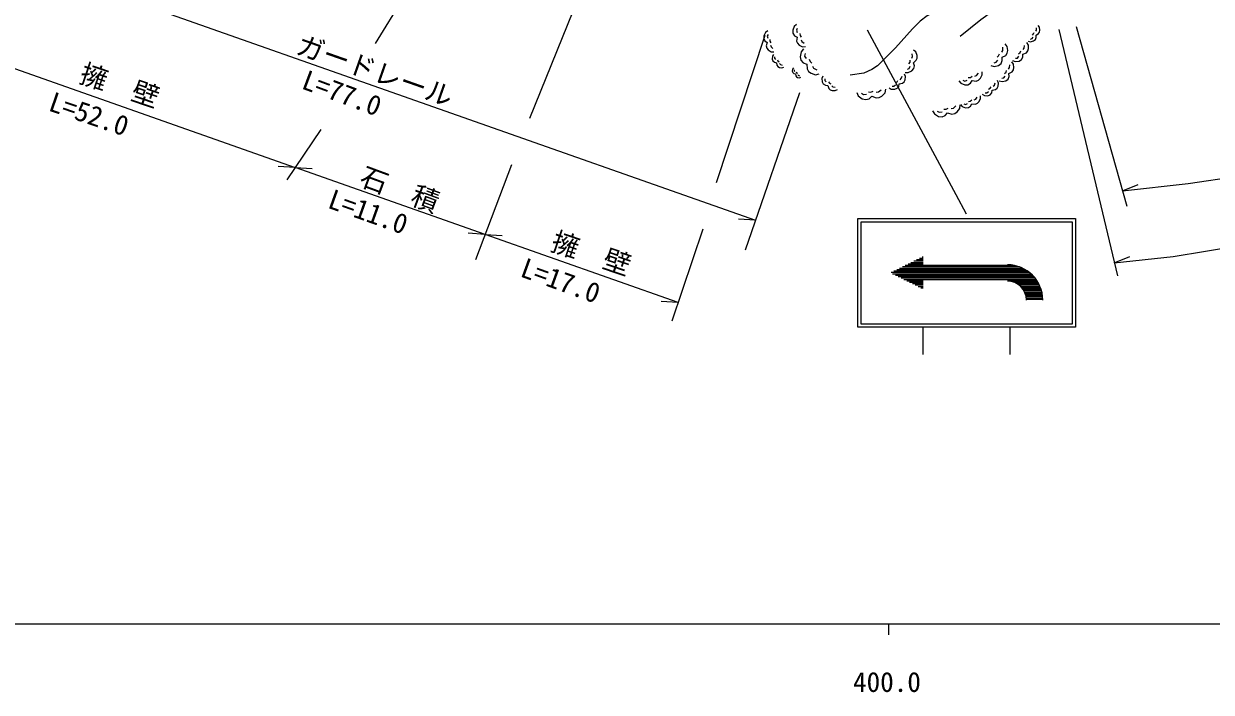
# Model space of a CAD drawing. Units: millimetres, scale not verified. Extents: x 40000 to 680000, y 20000 to 380000.
# Drawn here: x 388518 to 497644, y 198715 to 260197 of the extents above; entities that cross this region are included whole.
import ezdxf
from ezdxf.enums import TextEntityAlignment as Align

# ---------------------------------------------------------------- set-up
doc = ezdxf.new("R2010")
doc.units = ezdxf.units.MM
doc.header["$LTSCALE"] = 1000
for name, color, linetype, lineweight in [('M-BGD', 7, 'Continuous', 25), ('M-STR-HTXT', 7, 'Continuous', 13), ('M-STR-STRC', 7, 'Continuous', 25), ('M-TTL-BAND', 7, 'Continuous', 25)]:
    doc.layers.add(name, color=color, linetype=linetype, lineweight=lineweight)
doc.styles.add('ＭＳ ゴシック', font='')
doc.styles.get('ＭＳ ゴシック').set_extended_font_data('MS Gothic')

msp = doc.modelspace()

# ---------------------------------------------------------------- linework, layer by layer
at = {"layer": 'M-BGD'}
for p, q in [((459328, 259944), (459183, 259600)), ((459539, 260126), (459328, 259944)), ((459590, 259767), (459518, 259594)), ((481582, 259613), (481584, 259812)), ((481865, 259878), (481727, 260043)), ((481902, 259615), (481865, 259878)), ((456531, 259093), (456519, 258840)), ((456519, 258840), (456623, 258620)), ((456696, 259389), (456531, 259093)), ((456905, 259531), (456696, 259389)), ((456916, 259201), (456833, 259053)), ((456833, 259053), (456887, 258861)), ((457085, 258750), (457090, 258586)), ((459183, 259600), (459201, 259323)), ((459201, 259323), (459342, 259095)), ((459342, 259095), (459588, 258958)), ((459518, 259594), (459601, 259391)), ((459588, 258958), (459541, 258606)), ((459831, 259294), (459856, 259115)), ((459856, 259115), (459964, 258968)), ((459965, 258731), (460032, 258569)), ((481035, 258792), (481175, 258826)), ((481175, 258826), (481264, 258970)), ((481220, 259157), (481320, 259255)), ((481320, 259255), (481363, 259389)), ((481324, 258614), (481489, 258752)), ((481489, 258752), (481567, 258943)), ((481510, 259498), (481582, 259613)), ((481541, 259159), (481782, 259290)), ((481567, 258943), (481541, 259159)), ((481782, 259290), (481871, 259435)), ((481871, 259435), (481902, 259615)), ((456623, 258620), (456831, 258471)), ((456831, 258471), (456753, 258158)), ((456753, 258158), (456808, 257965)), ((456808, 257965), (456939, 257795)), ((456939, 257795), (457197, 257618)), ((457090, 258586), (457172, 258442)), ((457149, 258228), (457192, 258074)), ((457192, 258074), (457362, 257914)), ((457197, 257618), (457449, 257606)), ((459541, 258606), (459624, 258402)), ((459624, 258402), (459789, 258232)), ((459789, 258232), (460092, 258071)), ((459959, 257611), (459858, 257164)), ((460176, 257875), (459959, 257611)), ((460032, 258569), (460237, 258415)), ((460092, 258071), (460370, 258089)), ((470496, 257600), (470278, 257774)), ((470611, 257276), (470496, 257600)), ((478386, 257589), (478492, 257749)), ((478492, 257749), (478504, 258029)), ((478903, 258110), (478715, 258349)), ((478892, 257485), (478944, 257738)), ((478944, 257738), (478903, 258110)), ((479945, 257444), (480083, 257550)), ((480083, 257550), (480154, 257707)), ((480351, 257820), (480455, 257951)), ((480455, 257951), (480487, 258194)), ((480653, 257525), (480784, 257690)), ((480841, 258234), (480696, 258457)), ((480784, 257690), (480849, 257906)), ((480834, 258597), (481043, 258547)), ((480849, 257906), (480841, 258234)), ((481043, 258547), (481324, 258614)), ((457314, 257204), (457289, 256951)), ((457289, 256951), (457357, 256774)), ((457415, 257365), (457314, 257204)), ((457357, 256774), (457495, 256654)), ((457495, 256654), (457683, 256614)), ((457521, 257142), (457509, 257015)), ((457509, 257015), (457604, 256899)), ((457683, 256614), (457723, 256376)), ((457773, 256882), (457826, 256771)), ((457826, 256771), (457925, 256697)), ((457974, 256543), (458050, 256450)), ((458050, 256450), (458215, 256391)), ((459858, 257164), (459939, 256832)), ((459939, 256832), (460157, 256587)), ((460157, 256587), (460484, 256473)), ((460315, 257452), (460264, 257228)), ((460264, 257228), (460408, 257000)), ((460484, 256473), (460502, 256038)), ((460706, 256932), (460775, 256720)), ((460775, 256720), (460936, 256566)), ((469864, 256520), (469966, 256670)), ((469966, 256670), (469986, 256850)), ((470144, 257026), (470205, 257191)), ((470205, 257191), (470157, 257443)), ((470271, 256605), (470542, 256833)), ((470360, 256337), (470271, 256605)), ((470542, 256833), (470618, 257040)), ((470618, 257040), (470611, 257276)), ((477685, 256613), (477885, 256654)), ((477885, 256654), (478017, 256855)), ((477962, 257121), (478108, 257255)), ((478086, 256349), (478325, 256537)), ((478108, 257255), (478174, 257441)), ((478325, 256537), (478443, 256804)), ((478415, 257110), (478760, 257284)), ((478443, 256804), (478415, 257110)), ((478760, 257284), (478892, 257485)), ((479477, 256489), (479313, 256698)), ((479390, 256813), (479639, 256722)), ((479514, 256163), (479477, 256489)), ((479639, 256722), (479993, 256762)), ((479665, 257024), (479842, 257044)), ((479842, 257044), (479972, 257208)), ((479993, 256762), (480216, 256907)), ((480216, 256907), (480340, 257131)), ((480339, 257400), (480653, 257525)), ((480340, 257131), (480339, 257400)), ((457723, 256376), (457818, 256260)), ((457818, 256260), (457960, 256182)), ((457960, 256182), (458190, 256138)), ((458190, 256138), (458367, 256206)), ((459166, 256017), (459145, 255831)), ((459145, 255831), (459193, 255700)), ((459241, 256133), (459166, 256017)), ((459193, 255700), (459293, 255611)), ((459293, 255611), (459430, 255580)), ((459317, 255968), (459307, 255876)), ((459307, 255876), (459375, 255790)), ((459430, 255580), (459458, 255405)), ((459458, 255405), (459527, 255319)), ((459499, 255776), (459537, 255694)), ((459537, 255694), (459609, 255639)), ((459643, 255525), (459698, 255457)), ((459698, 255457), (459819, 255412)), ((460502, 256038), (460646, 255810)), ((460646, 255810), (460882, 255639)), ((460882, 255639), (461283, 255509)), ((460988, 256280), (461103, 256098)), ((461103, 256098), (461384, 255955)), ((461283, 255509), (461614, 255590)), ((461960, 255369), (461868, 255160)), ((469164, 255150), (469232, 255361)), ((469554, 255340), (469460, 255561)), ((469520, 255709), (469798, 255700)), ((469724, 256009), (469893, 256087)), ((469798, 255700), (470137, 255857)), ((469893, 256087), (469969, 256294)), ((470137, 255857), (470310, 256074)), ((470310, 256074), (470360, 256337)), ((475505, 255262), (475659, 255372)), ((475907, 255370), (476078, 255437)), ((476078, 255437), (476242, 255650)), ((476427, 255178), (476600, 255493)), ((476600, 255493), (476585, 255784)), ((477394, 256346), (477687, 256267)), ((477687, 256267), (478086, 256349)), ((478588, 255215), (478703, 255390)), ((478655, 255623), (478783, 255740)), ((478783, 255740), (478840, 255903)), ((479026, 256032), (479118, 256173)), ((479051, 255613), (479353, 255766)), ((479076, 255345), (479051, 255613)), ((479118, 256173), (479128, 256417)), ((479353, 255766), (479469, 255942)), ((479469, 255942), (479514, 256163)), ((459527, 255319), (459630, 255261)), ((459630, 255261), (459798, 255226)), ((459798, 255226), (459929, 255274)), ((461868, 255160), (461884, 254855)), ((461884, 254855), (461996, 254657)), ((461996, 254657), (462180, 254539)), ((462125, 255122), (462133, 254970)), ((462133, 254970), (462266, 254849)), ((462180, 254539), (462410, 254525)), ((462410, 254525), (462501, 254249)), ((462470, 254860), (462553, 254736)), ((462553, 254736), (462684, 254667)), ((462769, 254492), (462876, 254396)), ((462876, 254396), (463082, 254355)), ((468033, 254307), (468241, 254186)), ((468312, 254451), (468472, 254440)), ((468472, 254440), (468615, 254566)), ((468629, 254780), (468768, 254852)), ((468768, 254852), (468857, 254981)), ((468784, 254259), (468930, 254438)), ((468930, 254438), (468972, 254677)), ((468972, 254677), (469273, 254739)), ((469050, 255049), (469164, 255150)), ((469273, 254739), (469415, 254864)), ((469415, 254864), (469508, 255047)), ((469508, 255047), (469554, 255340)), ((474444, 254944), (474630, 254721)), ((474630, 254721), (474988, 254565)), ((474820, 254993), (474999, 254915)), ((474988, 254565), (475278, 254580)), ((474999, 254915), (475213, 254999)), ((475278, 254580), (475518, 254723)), ((475317, 255237), (475505, 255262)), ((475518, 254723), (475665, 254979)), ((475665, 254979), (476032, 254925)), ((476032, 254925), (476246, 255009)), ((476246, 255009), (476427, 255178)), ((477322, 254257), (477411, 254386)), ((477604, 254455), (477718, 254555)), ((477718, 254555), (477785, 254766)), ((477826, 254144), (477969, 254270)), ((477969, 254270), (478061, 254452)), ((478107, 254745), (478014, 254967)), ((478061, 254452), (478107, 254745)), ((478158, 254944), (478415, 254876)), ((478413, 255179), (478588, 255215)), ((478415, 254876), (478764, 254948)), ((478764, 254948), (478973, 255112)), ((478973, 255112), (479076, 255345)), ((462501, 254249), (462634, 254129)), ((462634, 254129), (462816, 254062)), ((462816, 254062), (463097, 254050)), ((463097, 254050), (463295, 254162)), ((465060, 253882), (465203, 253572)), ((465203, 253572), (465561, 253286)), ((465501, 253823), (465680, 253680)), ((465561, 253286), (465895, 253214)), ((465680, 253680), (465949, 253709)), ((465895, 253214), (466211, 253304)), ((466139, 253948), (466360, 253918)), ((466211, 253304), (466455, 253548)), ((466360, 253918), (466569, 253996)), ((466455, 253548), (466855, 253375)), ((466849, 253918), (467064, 253942)), ((466855, 253375), (467123, 253405)), ((467064, 253942), (467314, 254133)), ((467123, 253405), (467380, 253542)), ((467380, 253542), (467672, 253847)), ((467672, 253847), (467744, 254181)), ((468241, 254186), (468562, 254165)), ((468562, 254165), (468784, 254259)), ((475503, 253085), (475635, 253185)), ((475850, 253191), (475997, 253255)), ((475997, 253255), (476133, 253444)), ((476307, 253040), (476448, 253319)), ((476448, 253319), (476427, 253571)), ((476587, 253712), (476794, 253591)), ((476794, 253591), (477116, 253571)), ((476865, 253856), (477026, 253846)), ((477026, 253846), (477169, 253971)), ((477116, 253571), (477337, 253664)), ((477183, 254186), (477322, 254257)), ((477337, 253664), (477484, 253843)), ((477484, 253843), (477526, 254083)), ((477526, 254083), (477826, 254144)), ((472042, 252183), (472210, 251901)), ((472471, 252170), (472656, 252051)), ((472656, 252051), (472910, 252106)), ((473070, 252353), (473284, 252346)), ((473284, 252346), (473476, 252441)), ((473752, 252394), (473956, 252438)), ((473956, 252438), (474177, 252646)), ((474066, 251930), (474298, 252087)), ((474298, 252087), (474548, 252407)), ((474548, 252407), (474583, 252734)), ((474590, 252778), (474759, 252589)), ((474759, 252589), (475074, 252464)), ((474916, 252832), (475074, 252769)), ((475074, 252769), (475257, 252848)), ((475074, 252464), (475327, 252486)), ((475327, 252486), (475531, 252618)), ((475341, 253059), (475503, 253085)), ((475531, 252618), (475651, 252844)), ((475651, 252844), (475972, 252808)), ((475972, 252808), (476155, 252887)), ((476155, 252887), (476307, 253040)), ((472210, 251901), (472581, 251662)), ((472581, 251662), (472908, 251626)), ((472908, 251626), (473202, 251743)), ((473202, 251743), (473412, 252001)), ((473412, 252001), (473812, 251875)), ((473812, 251875), (474066, 251930))]:
    msp.add_line(p, q, dxfattribs=at)
for points in [[(474574, 259060), (476468, 260579), (478416, 261997), (479599, 262738), (480830, 263390), (483830, 264714)], [(472933, 261477), (472167, 261234), (471537, 260917), (470900, 260427), (470185, 259725), (468618, 257989), (466960, 256325), (466459, 255985), (465724, 255658), (464452, 255458)]]:
    msp.add_lwpolyline(points, dxfattribs=at)
at = {"layer": 'M-STR-HTXT'}
for p, q in [((428724, 271164), (420802, 258387)), ((383937, 267454), (455761, 242133)), ((440904, 266108), (434999, 251473)), ((485230, 259940), (489880, 243412)), ((456618, 259128), (452135, 245557)), ((483629, 259671), (489015, 237009)), ((380576, 258576), (413460, 246982)), ((459818, 253848), (454808, 239380)), ((415824, 250458), (412690, 245849)), ((413460, 246982), (411905, 247075)), ((413460, 246982), (415015, 246889)), ((430913, 240829), (413460, 246982)), ((433340, 247232), (430021, 238474)), ((495527, 245500), (501097, 246341)), ((489481, 244830), (495527, 245500)), ((489481, 244830), (490926, 245412)), ((450936, 241316), (448079, 232835)), ((455761, 242133), (454207, 242235)), ((430913, 240829), (429358, 240922)), ((430913, 240829), (432468, 240737)), ((448664, 234572), (430913, 240829)), ((494145, 238802), (504075, 240403)), ((488730, 238209), (494145, 238802)), ((488730, 238209), (490174, 238792)), ((448664, 234572), (447109, 234664))]:
    msp.add_line(p, q, dxfattribs=at)
at = {"layer": 'M-STR-STRC'}
for p, q in [((466020, 259646), (474183, 244490)), ((474183, 244490), (475135, 242722)), ((465161, 232279), (465161, 242279)), ((465161, 242279), (485161, 242279)), ((485161, 242279), (485161, 232279)), ((465461, 232579), (465461, 241979)), ((465461, 241979), (484861, 241979)), ((484861, 241979), (484861, 232579)), ((479567, 237959), (469521, 237959)), ((471161, 238089), (469781, 238089)), ((471161, 238219), (470041, 238219)), ((471161, 238349), (470301, 238349)), ((471161, 238479), (470561, 238479)), ((471161, 238609), (470821, 238609)), ((471161, 238739), (471081, 238739)), ((480938, 237309), (468221, 237309)), ((481089, 237179), (468361, 237179)), ((480763, 237439), (468481, 237439)), ((481221, 237049), (468621, 237049)), ((480565, 237569), (468741, 237569)), ((481341, 236919), (468881, 236919)), ((480333, 237699), (469001, 237699)), ((480022, 237829), (469261, 237829)), ((481453, 236789), (469141, 236789)), ((481551, 236659), (469401, 236659)), ((471161, 236529), (469661, 236529)), ((471161, 236399), (469921, 236399)), ((471161, 236269), (470181, 236269)), ((471161, 236139), (470441, 236139)), ((471161, 236009), (470701, 236009)), ((471161, 235879), (470961, 235879)), ((481639, 236529), (478911, 236529)), ((481720, 236399), (479552, 236399)), ((481794, 236269), (479815, 236269)), ((481855, 236139), (479996, 236139)), ((481909, 236009), (480142, 236009)), ((481957, 235879), (480261, 235879)), ((482003, 235749), (480351, 235749)), ((482038, 235619), (480435, 235619)), ((482070, 235489), (480499, 235489)), ((482100, 235359), (480550, 235359)), ((482119, 235229), (480589, 235229)), ((482135, 235099), (480622, 235099)), ((482147, 234969), (480637, 234969)), ((482156, 234839), (480653, 234839)), ((484861, 232579), (465461, 232579)), ((485161, 232279), (465161, 232279)), ((471161, 229779), (471161, 232279)), ((479161, 229779), (479161, 232279))]:
    msp.add_line(p, q, dxfattribs=at)
for radius in [3250, 1750]:
    msp.add_arc((478911, 234779), radius, 0, 90, dxfattribs=at)
at = {"layer": 'M-TTL-BAND'}
for p, q in [((40000, 205000), (579000, 205000)), ((468000, 205000), (468000, 204000))]:
    msp.add_line(p, q, dxfattribs=at)

# ---------------------------------------------------------------- texts
at = {"layer": 'M-STR-HTXT', "style": 'ＭＳ ゴシック'}
for s, rotation, p in [('ガードレール', 340.6, (413227, 256982)), ('擁\u3000壁', 341.2, (393329, 254346)), ('L=77.0', 339.6, (413750, 253757)), ('L=52.0', 341.2, (390511, 251722)), ('石\u3000積', 339.7, (419057, 244882)), ('L=11.0', 340.4, (416161, 242784)), ('擁\u3000壁', 341.2, (436659, 238900)), ('L=17.0', 340.2, (433846, 236468))]:
    msp.add_text(s, height=1833, rotation=rotation, dxfattribs=at).set_placement(p, align=Align.BOTTOM_LEFT)
at = {"layer": 'M-TTL-BAND', "style": 'ＭＳ ゴシック'}
msp.add_text('400.0', height=1833, dxfattribs=at).set_placement((467844, 198195), align=Align.BOTTOM_CENTER)

doc.saveas('drawing.dxf')
